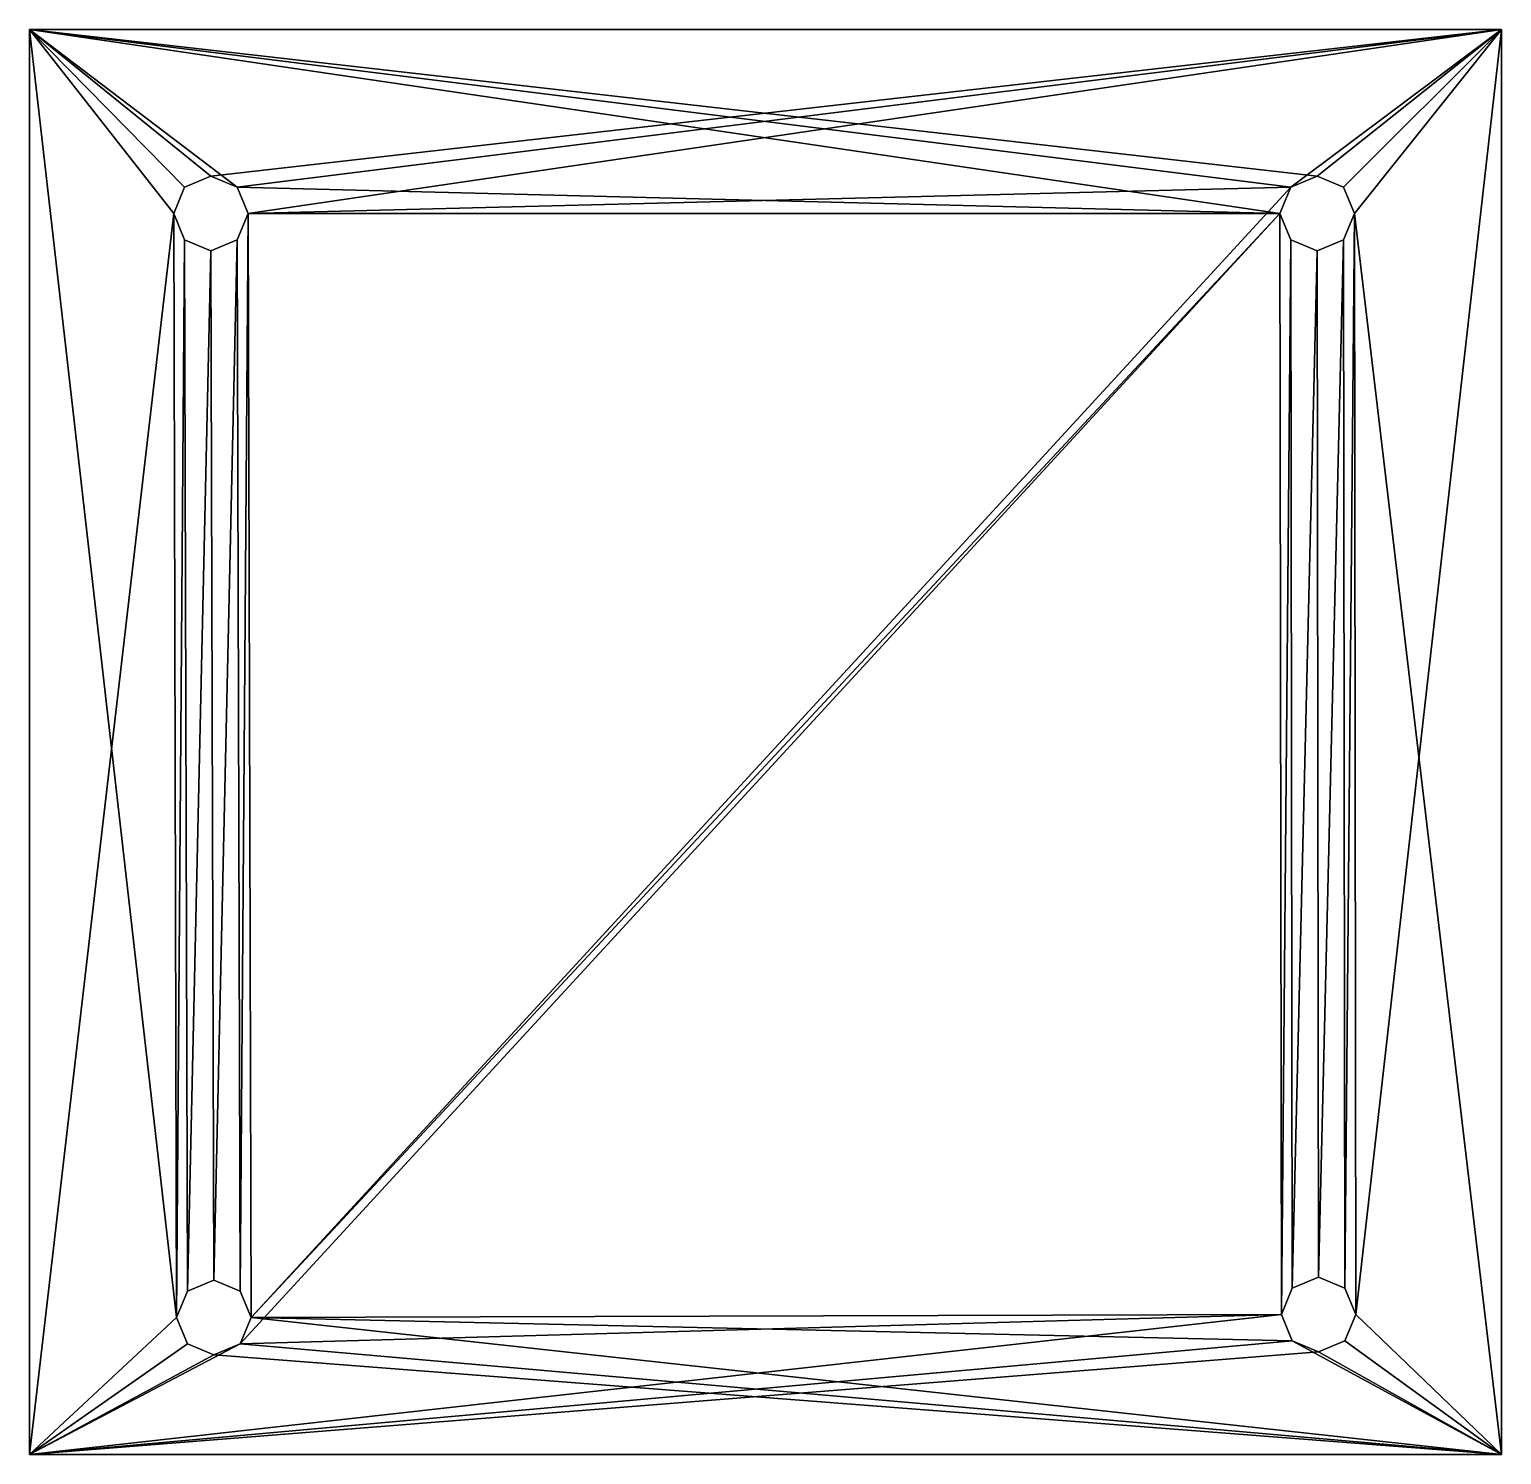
# Model space of a CAD drawing. Header units: millimetres. Extents: x -24.7 to 24.7, y -23.9 to 23.9.
import ezdxf

# ---------------------------------------------------------------- set-up
doc = ezdxf.new("R2010")
doc.units = ezdxf.units.MM
doc.header["$LTSCALE"] = 65.185185
for name, color, linetype in [('1', 7, 'CONTINUOUS'), ('10', 7, 'CONTINUOUS'), ('11', 7, 'CONTINUOUS'), ('12', 7, 'CONTINUOUS'), ('13', 7, 'CONTINUOUS'), ('14', 7, 'CONTINUOUS'), ('2', 7, 'CONTINUOUS'), ('3', 7, 'CONTINUOUS'), ('4', 7, 'CONTINUOUS'), ('5', 7, 'CONTINUOUS'), ('6', 7, 'CONTINUOUS'), ('7', 7, 'CONTINUOUS'), ('8', 7, 'CONTINUOUS'), ('9', 7, 'CONTINUOUS')]:
    doc.layers.add(name, color=color, linetype=linetype)

msp = doc.modelspace()

# ---------------------------------------------------------------- linework, layer by layer
at = {"layer": '1', "linetype": 'CONTINUOUS'}
for points in [[(-19.494, 18.613), (-19.86, 17.73), (-24.7, 23.9), (-19.494, 18.613)], [(-19.86, 17.73), (-24.7, -23.9), (-24.7, 23.9), (-19.86, 17.73)], [(-18.61, 18.98), (-19.494, 18.613), (-24.7, 23.9), (-18.61, 18.98)], [(24.7, 23.9), (-18.61, 18.98), (-24.7, 23.9), (24.7, 23.9)], [(-17.726, 18.613), (-18.61, 18.98), (24.7, 23.9), (-17.726, 18.613)], [(-17.36, 17.73), (-17.726, 18.613), (24.7, 23.9), (-17.36, 17.73)], [(17.626, 18.613), (-17.36, 17.73), (24.7, 23.9), (17.626, 18.613)], [(18.51, 18.98), (17.626, 18.613), (24.7, 23.9), (18.51, 18.98)], [(19.394, 18.613), (18.51, 18.98), (24.7, 23.9), (19.394, 18.613)], [(19.76, 17.73), (19.394, 18.613), (24.7, 23.9), (19.76, 17.73)], [(19.81, -19.2), (19.76, 17.73), (24.7, 23.9), (19.81, -19.2)], [(24.7, -23.9), (19.81, -19.2), (24.7, 23.9), (24.7, -23.9)], [(-17.36, 17.73), (17.626, 18.613), (-17.26, -19.3), (-17.36, 17.73)], [(17.626, 18.613), (17.26, 17.73), (-17.26, -19.3), (17.626, 18.613)], [(-19.86, 17.73), (-19.76, -19.3), (-24.7, -23.9), (-19.86, 17.73)], [(-19.86, 17.73), (-19.494, 16.847), (-19.76, -19.3), (-19.86, 17.73)], [(-17.726, 16.847), (-17.36, 17.73), (-17.626, -18.417), (-17.726, 16.847)], [(-17.36, 17.73), (-17.26, -19.3), (-17.626, -18.417), (-17.36, 17.73)], [(-17.26, -19.3), (17.26, 17.73), (-17.626, -20.183), (-17.26, -19.3)], [(-17.626, -20.183), (17.26, 17.73), (17.31, -19.2), (-17.626, -20.183)], [(17.26, 17.73), (17.626, 16.847), (17.31, -19.2), (17.26, 17.73)], [(19.394, 16.847), (19.76, 17.73), (19.444, -18.317), (19.394, 16.847)], [(19.76, 17.73), (19.81, -19.2), (19.444, -18.317), (19.76, 17.73)], [(-19.76, -19.3), (-19.494, 16.847), (-19.394, -18.417), (-19.76, -19.3)], [(-19.494, 16.847), (-18.61, 16.48), (-19.394, -18.417), (-19.494, 16.847)], [(-18.61, 16.48), (-17.726, 16.847), (-18.51, -18.05), (-18.61, 16.48)], [(-18.51, -18.05), (-17.726, 16.847), (-17.626, -18.417), (-18.51, -18.05)], [(17.31, -19.2), (17.626, 16.847), (17.676, -18.317), (17.31, -19.2)], [(17.626, 16.847), (18.51, 16.48), (17.676, -18.317), (17.626, 16.847)], [(18.51, 16.48), (19.394, 16.847), (18.56, -17.95), (18.51, 16.48)], [(18.56, -17.95), (19.394, 16.847), (19.444, -18.317), (18.56, -17.95)], [(-19.394, -18.417), (-18.61, 16.48), (-18.51, -18.05), (-19.394, -18.417)], [(17.676, -18.317), (18.51, 16.48), (18.56, -17.95), (17.676, -18.317)], [(-17.626, -20.183), (17.31, -19.2), (-24.7, -23.9), (-17.626, -20.183)], [(17.31, -19.2), (17.676, -20.083), (-24.7, -23.9), (17.31, -19.2)], [(19.444, -20.083), (19.81, -19.2), (24.7, -23.9), (19.444, -20.083)], [(-19.76, -19.3), (-19.394, -20.183), (-24.7, -23.9), (-19.76, -19.3)], [(17.676, -20.083), (18.56, -20.45), (-24.7, -23.9), (17.676, -20.083)], [(-18.51, -20.55), (-17.626, -20.183), (-24.7, -23.9), (-18.51, -20.55)], [(-19.394, -20.183), (-18.51, -20.55), (-24.7, -23.9), (-19.394, -20.183)], [(18.56, -20.45), (19.444, -20.083), (24.7, -23.9), (18.56, -20.45)], [(-24.7, -23.9), (18.56, -20.45), (24.7, -23.9), (-24.7, -23.9)]]:
    msp.add_3dface(points, dxfattribs=at)
at = {"layer": '10', "linetype": 'CONTINUOUS'}
for points in [[(17.676, -18.317), (18.56, -17.95), (17.676, -18.317, 1.6), (17.676, -18.317)], [(18.56, -17.95), (18.56, -17.95, 1.6), (17.676, -18.317, 1.6), (18.56, -17.95)], [(18.56, -17.95), (19.444, -18.317), (18.56, -17.95, 1.6), (18.56, -17.95)], [(19.444, -18.317), (19.444, -18.317, 1.6), (18.56, -17.95, 1.6), (19.444, -18.317)], [(17.31, -19.2), (17.676, -18.317), (17.31, -19.2, 1.6), (17.31, -19.2)], [(17.676, -18.317), (17.676, -18.317, 1.6), (17.31, -19.2, 1.6), (17.676, -18.317)], [(19.444, -18.317), (19.81, -19.2), (19.444, -18.317, 1.6), (19.444, -18.317)], [(19.81, -19.2), (19.81, -19.2, 1.6), (19.444, -18.317, 1.6), (19.81, -19.2)]]:
    msp.add_3dface(points, dxfattribs=at)
at = {"layer": '11', "linetype": 'CONTINUOUS'}
for points in [[(-24.7, -23.9), (24.7, -23.9), (-24.7, -23.9, 1.6), (-24.7, -23.9)], [(-24.7, -23.9, 1.6), (24.7, -23.9), (24.7, -23.9, 1.6), (-24.7, -23.9, 1.6)]]:
    msp.add_3dface(points, dxfattribs=at)
at = {"layer": '12', "linetype": 'CONTINUOUS'}
for points in [[(24.7, -23.9), (24.7, 23.9), (24.7, -23.9, 1.6), (24.7, -23.9)], [(24.7, 23.9), (24.7, 23.9, 1.6), (24.7, -23.9, 1.6), (24.7, 23.9)]]:
    msp.add_3dface(points, dxfattribs=at)
at = {"layer": '13', "linetype": 'CONTINUOUS'}
for points in [[(24.7, 23.9), (-24.7, 23.9), (24.7, 23.9, 1.6), (24.7, 23.9)], [(-24.7, 23.9), (-24.7, 23.9, 1.6), (24.7, 23.9, 1.6), (-24.7, 23.9)]]:
    msp.add_3dface(points, dxfattribs=at)
at = {"layer": '14', "linetype": 'CONTINUOUS'}
for points in [[(-24.7, 23.9), (-24.7, -23.9), (-24.7, 23.9, 1.6), (-24.7, 23.9)], [(-24.7, -23.9), (-24.7, -23.9, 1.6), (-24.7, 23.9, 1.6), (-24.7, -23.9)]]:
    msp.add_3dface(points, dxfattribs=at)
at = {"layer": '2', "linetype": 'CONTINUOUS'}
for points in [[(-18.61, 18.98, 1.6), (-17.726, 18.613, 1.6), (-24.7, 23.9, 1.6), (-18.61, 18.98, 1.6)], [(-17.726, 18.613, 1.6), (17.26, 17.73, 1.6), (-24.7, 23.9, 1.6), (-17.726, 18.613, 1.6)], [(-19.494, 18.613, 1.6), (-18.61, 18.98, 1.6), (-24.7, 23.9, 1.6), (-19.494, 18.613, 1.6)], [(-19.86, 17.73, 1.6), (-19.494, 18.613, 1.6), (-24.7, 23.9, 1.6), (-19.86, 17.73, 1.6)], [(-19.76, -19.3, 1.6), (-19.86, 17.73, 1.6), (-24.7, 23.9, 1.6), (-19.76, -19.3, 1.6)], [(17.626, 18.613, 1.6), (18.51, 18.98, 1.6), (-24.7, 23.9, 1.6), (17.626, 18.613, 1.6)], [(-24.7, 23.9, 1.6), (18.51, 18.98, 1.6), (24.7, 23.9, 1.6), (-24.7, 23.9, 1.6)], [(17.26, 17.73, 1.6), (17.626, 18.613, 1.6), (-24.7, 23.9, 1.6), (17.26, 17.73, 1.6)], [(-24.7, -23.9, 1.6), (-19.76, -19.3, 1.6), (-24.7, 23.9, 1.6), (-24.7, -23.9, 1.6)], [(18.51, 18.98, 1.6), (19.394, 18.613, 1.6), (24.7, 23.9, 1.6), (18.51, 18.98, 1.6)], [(19.394, 18.613, 1.6), (19.76, 17.73, 1.6), (24.7, 23.9, 1.6), (19.394, 18.613, 1.6)], [(24.7, 23.9, 1.6), (19.76, 17.73, 1.6), (24.7, -23.9, 1.6), (24.7, 23.9, 1.6)], [(-17.726, 18.613, 1.6), (-17.36, 17.73, 1.6), (17.26, 17.73, 1.6), (-17.726, 18.613, 1.6)], [(-19.494, 16.847, 1.6), (-19.86, 17.73, 1.6), (-19.76, -19.3, 1.6), (-19.494, 16.847, 1.6)], [(-17.36, 17.73, 1.6), (-17.726, 16.847, 1.6), (-17.626, -18.417, 1.6), (-17.36, 17.73, 1.6)], [(-17.26, -19.3, 1.6), (-17.36, 17.73, 1.6), (-17.626, -18.417, 1.6), (-17.26, -19.3, 1.6)], [(17.26, 17.73, 1.6), (-17.36, 17.73, 1.6), (-17.26, -19.3, 1.6), (17.26, 17.73, 1.6)], [(17.26, 17.73, 1.6), (-17.26, -19.3, 1.6), (17.31, -19.2, 1.6), (17.26, 17.73, 1.6)], [(17.626, 16.847, 1.6), (17.26, 17.73, 1.6), (17.31, -19.2, 1.6), (17.626, 16.847, 1.6)], [(19.76, 17.73, 1.6), (19.394, 16.847, 1.6), (19.444, -18.317, 1.6), (19.76, 17.73, 1.6)], [(19.81, -19.2, 1.6), (19.76, 17.73, 1.6), (19.444, -18.317, 1.6), (19.81, -19.2, 1.6)], [(19.76, 17.73, 1.6), (19.81, -19.2, 1.6), (24.7, -23.9, 1.6), (19.76, 17.73, 1.6)], [(-19.394, -18.417, 1.6), (-19.494, 16.847, 1.6), (-19.76, -19.3, 1.6), (-19.394, -18.417, 1.6)], [(-18.61, 16.48, 1.6), (-19.494, 16.847, 1.6), (-19.394, -18.417, 1.6), (-18.61, 16.48, 1.6)], [(-17.726, 16.847, 1.6), (-18.61, 16.48, 1.6), (-18.51, -18.05, 1.6), (-17.726, 16.847, 1.6)], [(-17.626, -18.417, 1.6), (-17.726, 16.847, 1.6), (-18.51, -18.05, 1.6), (-17.626, -18.417, 1.6)], [(17.676, -18.317, 1.6), (17.626, 16.847, 1.6), (17.31, -19.2, 1.6), (17.676, -18.317, 1.6)], [(18.51, 16.48, 1.6), (17.626, 16.847, 1.6), (17.676, -18.317, 1.6), (18.51, 16.48, 1.6)], [(19.394, 16.847, 1.6), (18.51, 16.48, 1.6), (18.56, -17.95, 1.6), (19.394, 16.847, 1.6)], [(19.444, -18.317, 1.6), (19.394, 16.847, 1.6), (18.56, -17.95, 1.6), (19.444, -18.317, 1.6)], [(-18.51, -18.05, 1.6), (-18.61, 16.48, 1.6), (-19.394, -18.417, 1.6), (-18.51, -18.05, 1.6)], [(18.56, -17.95, 1.6), (18.51, 16.48, 1.6), (17.676, -18.317, 1.6), (18.56, -17.95, 1.6)], [(17.31, -19.2, 1.6), (-17.26, -19.3, 1.6), (17.676, -20.083, 1.6), (17.31, -19.2, 1.6)], [(19.81, -19.2, 1.6), (19.444, -20.083, 1.6), (24.7, -23.9, 1.6), (19.81, -19.2, 1.6)], [(-19.394, -20.183, 1.6), (-19.76, -19.3, 1.6), (-24.7, -23.9, 1.6), (-19.394, -20.183, 1.6)], [(-17.26, -19.3, 1.6), (-17.626, -20.183, 1.6), (24.7, -23.9, 1.6), (-17.26, -19.3, 1.6)], [(17.676, -20.083, 1.6), (-17.26, -19.3, 1.6), (24.7, -23.9, 1.6), (17.676, -20.083, 1.6)], [(-18.51, -20.55, 1.6), (-19.394, -20.183, 1.6), (-24.7, -23.9, 1.6), (-18.51, -20.55, 1.6)], [(-17.626, -20.183, 1.6), (-18.51, -20.55, 1.6), (24.7, -23.9, 1.6), (-17.626, -20.183, 1.6)], [(18.56, -20.45, 1.6), (17.676, -20.083, 1.6), (24.7, -23.9, 1.6), (18.56, -20.45, 1.6)], [(19.444, -20.083, 1.6), (18.56, -20.45, 1.6), (24.7, -23.9, 1.6), (19.444, -20.083, 1.6)], [(-18.51, -20.55, 1.6), (-24.7, -23.9, 1.6), (24.7, -23.9, 1.6), (-18.51, -20.55, 1.6)]]:
    msp.add_3dface(points, dxfattribs=at)
at = {"layer": '3', "linetype": 'CONTINUOUS'}
for points in [[(-19.494, 16.847), (-19.86, 17.73), (-19.494, 16.847, 1.6), (-19.494, 16.847)], [(-19.86, 17.73), (-19.86, 17.73, 1.6), (-19.494, 16.847, 1.6), (-19.86, 17.73)], [(-17.36, 17.73), (-17.726, 16.847), (-17.36, 17.73, 1.6), (-17.36, 17.73)], [(-17.36, 17.73, 1.6), (-17.726, 16.847), (-17.726, 16.847, 1.6), (-17.36, 17.73, 1.6)], [(-18.61, 16.48), (-19.494, 16.847), (-18.61, 16.48, 1.6), (-18.61, 16.48)], [(-19.494, 16.847), (-19.494, 16.847, 1.6), (-18.61, 16.48, 1.6), (-19.494, 16.847)], [(-17.726, 16.847), (-18.61, 16.48), (-17.726, 16.847, 1.6), (-17.726, 16.847)], [(-18.61, 16.48), (-18.61, 16.48, 1.6), (-17.726, 16.847, 1.6), (-18.61, 16.48)]]:
    msp.add_3dface(points, dxfattribs=at)
at = {"layer": '4', "linetype": 'CONTINUOUS'}
for points in [[(-19.494, 18.613), (-18.61, 18.98), (-19.494, 18.613, 1.6), (-19.494, 18.613)], [(-18.61, 18.98), (-18.61, 18.98, 1.6), (-19.494, 18.613, 1.6), (-18.61, 18.98)], [(-18.61, 18.98), (-17.726, 18.613), (-18.61, 18.98, 1.6), (-18.61, 18.98)], [(-17.726, 18.613), (-17.726, 18.613, 1.6), (-18.61, 18.98, 1.6), (-17.726, 18.613)], [(-19.86, 17.73), (-19.494, 18.613), (-19.86, 17.73, 1.6), (-19.86, 17.73)], [(-19.494, 18.613), (-19.494, 18.613, 1.6), (-19.86, 17.73, 1.6), (-19.494, 18.613)], [(-17.726, 18.613), (-17.36, 17.73), (-17.726, 18.613, 1.6), (-17.726, 18.613)], [(-17.36, 17.73), (-17.36, 17.73, 1.6), (-17.726, 18.613, 1.6), (-17.36, 17.73)]]:
    msp.add_3dface(points, dxfattribs=at)
at = {"layer": '5', "linetype": 'CONTINUOUS'}
for points in [[(17.626, 16.847), (17.26, 17.73), (17.626, 16.847, 1.6), (17.626, 16.847)], [(17.26, 17.73), (17.26, 17.73, 1.6), (17.626, 16.847, 1.6), (17.26, 17.73)], [(19.76, 17.73), (19.394, 16.847), (19.76, 17.73, 1.6), (19.76, 17.73)], [(19.76, 17.73, 1.6), (19.394, 16.847), (19.394, 16.847, 1.6), (19.76, 17.73, 1.6)], [(18.51, 16.48), (17.626, 16.847), (18.51, 16.48, 1.6), (18.51, 16.48)], [(17.626, 16.847), (17.626, 16.847, 1.6), (18.51, 16.48, 1.6), (17.626, 16.847)], [(19.394, 16.847), (18.51, 16.48), (19.394, 16.847, 1.6), (19.394, 16.847)], [(18.51, 16.48), (18.51, 16.48, 1.6), (19.394, 16.847, 1.6), (18.51, 16.48)]]:
    msp.add_3dface(points, dxfattribs=at)
at = {"layer": '6', "linetype": 'CONTINUOUS'}
for points in [[(17.626, 18.613), (18.51, 18.98), (17.626, 18.613, 1.6), (17.626, 18.613)], [(18.51, 18.98), (18.51, 18.98, 1.6), (17.626, 18.613, 1.6), (18.51, 18.98)], [(18.51, 18.98), (19.394, 18.613), (18.51, 18.98, 1.6), (18.51, 18.98)], [(19.394, 18.613), (19.394, 18.613, 1.6), (18.51, 18.98, 1.6), (19.394, 18.613)], [(17.26, 17.73), (17.626, 18.613), (17.26, 17.73, 1.6), (17.26, 17.73)], [(17.626, 18.613), (17.626, 18.613, 1.6), (17.26, 17.73, 1.6), (17.626, 18.613)], [(19.394, 18.613), (19.76, 17.73), (19.394, 18.613, 1.6), (19.394, 18.613)], [(19.76, 17.73), (19.76, 17.73, 1.6), (19.394, 18.613, 1.6), (19.76, 17.73)]]:
    msp.add_3dface(points, dxfattribs=at)
at = {"layer": '7', "linetype": 'CONTINUOUS'}
for points in [[(-19.394, -20.183), (-19.76, -19.3), (-19.394, -20.183, 1.6), (-19.394, -20.183)], [(-19.76, -19.3), (-19.76, -19.3, 1.6), (-19.394, -20.183, 1.6), (-19.76, -19.3)], [(-17.26, -19.3), (-17.626, -20.183), (-17.26, -19.3, 1.6), (-17.26, -19.3)], [(-17.26, -19.3, 1.6), (-17.626, -20.183), (-17.626, -20.183, 1.6), (-17.26, -19.3, 1.6)], [(-18.51, -20.55), (-19.394, -20.183), (-18.51, -20.55, 1.6), (-18.51, -20.55)], [(-19.394, -20.183), (-19.394, -20.183, 1.6), (-18.51, -20.55, 1.6), (-19.394, -20.183)], [(-17.626, -20.183), (-18.51, -20.55), (-17.626, -20.183, 1.6), (-17.626, -20.183)], [(-18.51, -20.55), (-18.51, -20.55, 1.6), (-17.626, -20.183, 1.6), (-18.51, -20.55)]]:
    msp.add_3dface(points, dxfattribs=at)
at = {"layer": '8', "linetype": 'CONTINUOUS'}
for points in [[(-19.394, -18.417), (-18.51, -18.05), (-19.394, -18.417, 1.6), (-19.394, -18.417)], [(-18.51, -18.05), (-18.51, -18.05, 1.6), (-19.394, -18.417, 1.6), (-18.51, -18.05)], [(-18.51, -18.05), (-17.626, -18.417), (-18.51, -18.05, 1.6), (-18.51, -18.05)], [(-17.626, -18.417), (-17.626, -18.417, 1.6), (-18.51, -18.05, 1.6), (-17.626, -18.417)], [(-19.76, -19.3), (-19.394, -18.417), (-19.76, -19.3, 1.6), (-19.76, -19.3)], [(-19.394, -18.417), (-19.394, -18.417, 1.6), (-19.76, -19.3, 1.6), (-19.394, -18.417)], [(-17.626, -18.417), (-17.26, -19.3), (-17.626, -18.417, 1.6), (-17.626, -18.417)], [(-17.26, -19.3), (-17.26, -19.3, 1.6), (-17.626, -18.417, 1.6), (-17.26, -19.3)]]:
    msp.add_3dface(points, dxfattribs=at)
at = {"layer": '9', "linetype": 'CONTINUOUS'}
for points in [[(17.676, -20.083), (17.31, -19.2), (17.676, -20.083, 1.6), (17.676, -20.083)], [(17.31, -19.2), (17.31, -19.2, 1.6), (17.676, -20.083, 1.6), (17.31, -19.2)], [(19.81, -19.2), (19.444, -20.083), (19.81, -19.2, 1.6), (19.81, -19.2)], [(19.81, -19.2, 1.6), (19.444, -20.083), (19.444, -20.083, 1.6), (19.81, -19.2, 1.6)], [(18.56, -20.45), (17.676, -20.083), (18.56, -20.45, 1.6), (18.56, -20.45)], [(17.676, -20.083), (17.676, -20.083, 1.6), (18.56, -20.45, 1.6), (17.676, -20.083)], [(19.444, -20.083), (18.56, -20.45), (19.444, -20.083, 1.6), (19.444, -20.083)], [(18.56, -20.45), (18.56, -20.45, 1.6), (19.444, -20.083, 1.6), (18.56, -20.45)]]:
    msp.add_3dface(points, dxfattribs=at)

doc.saveas('drawing.dxf')
